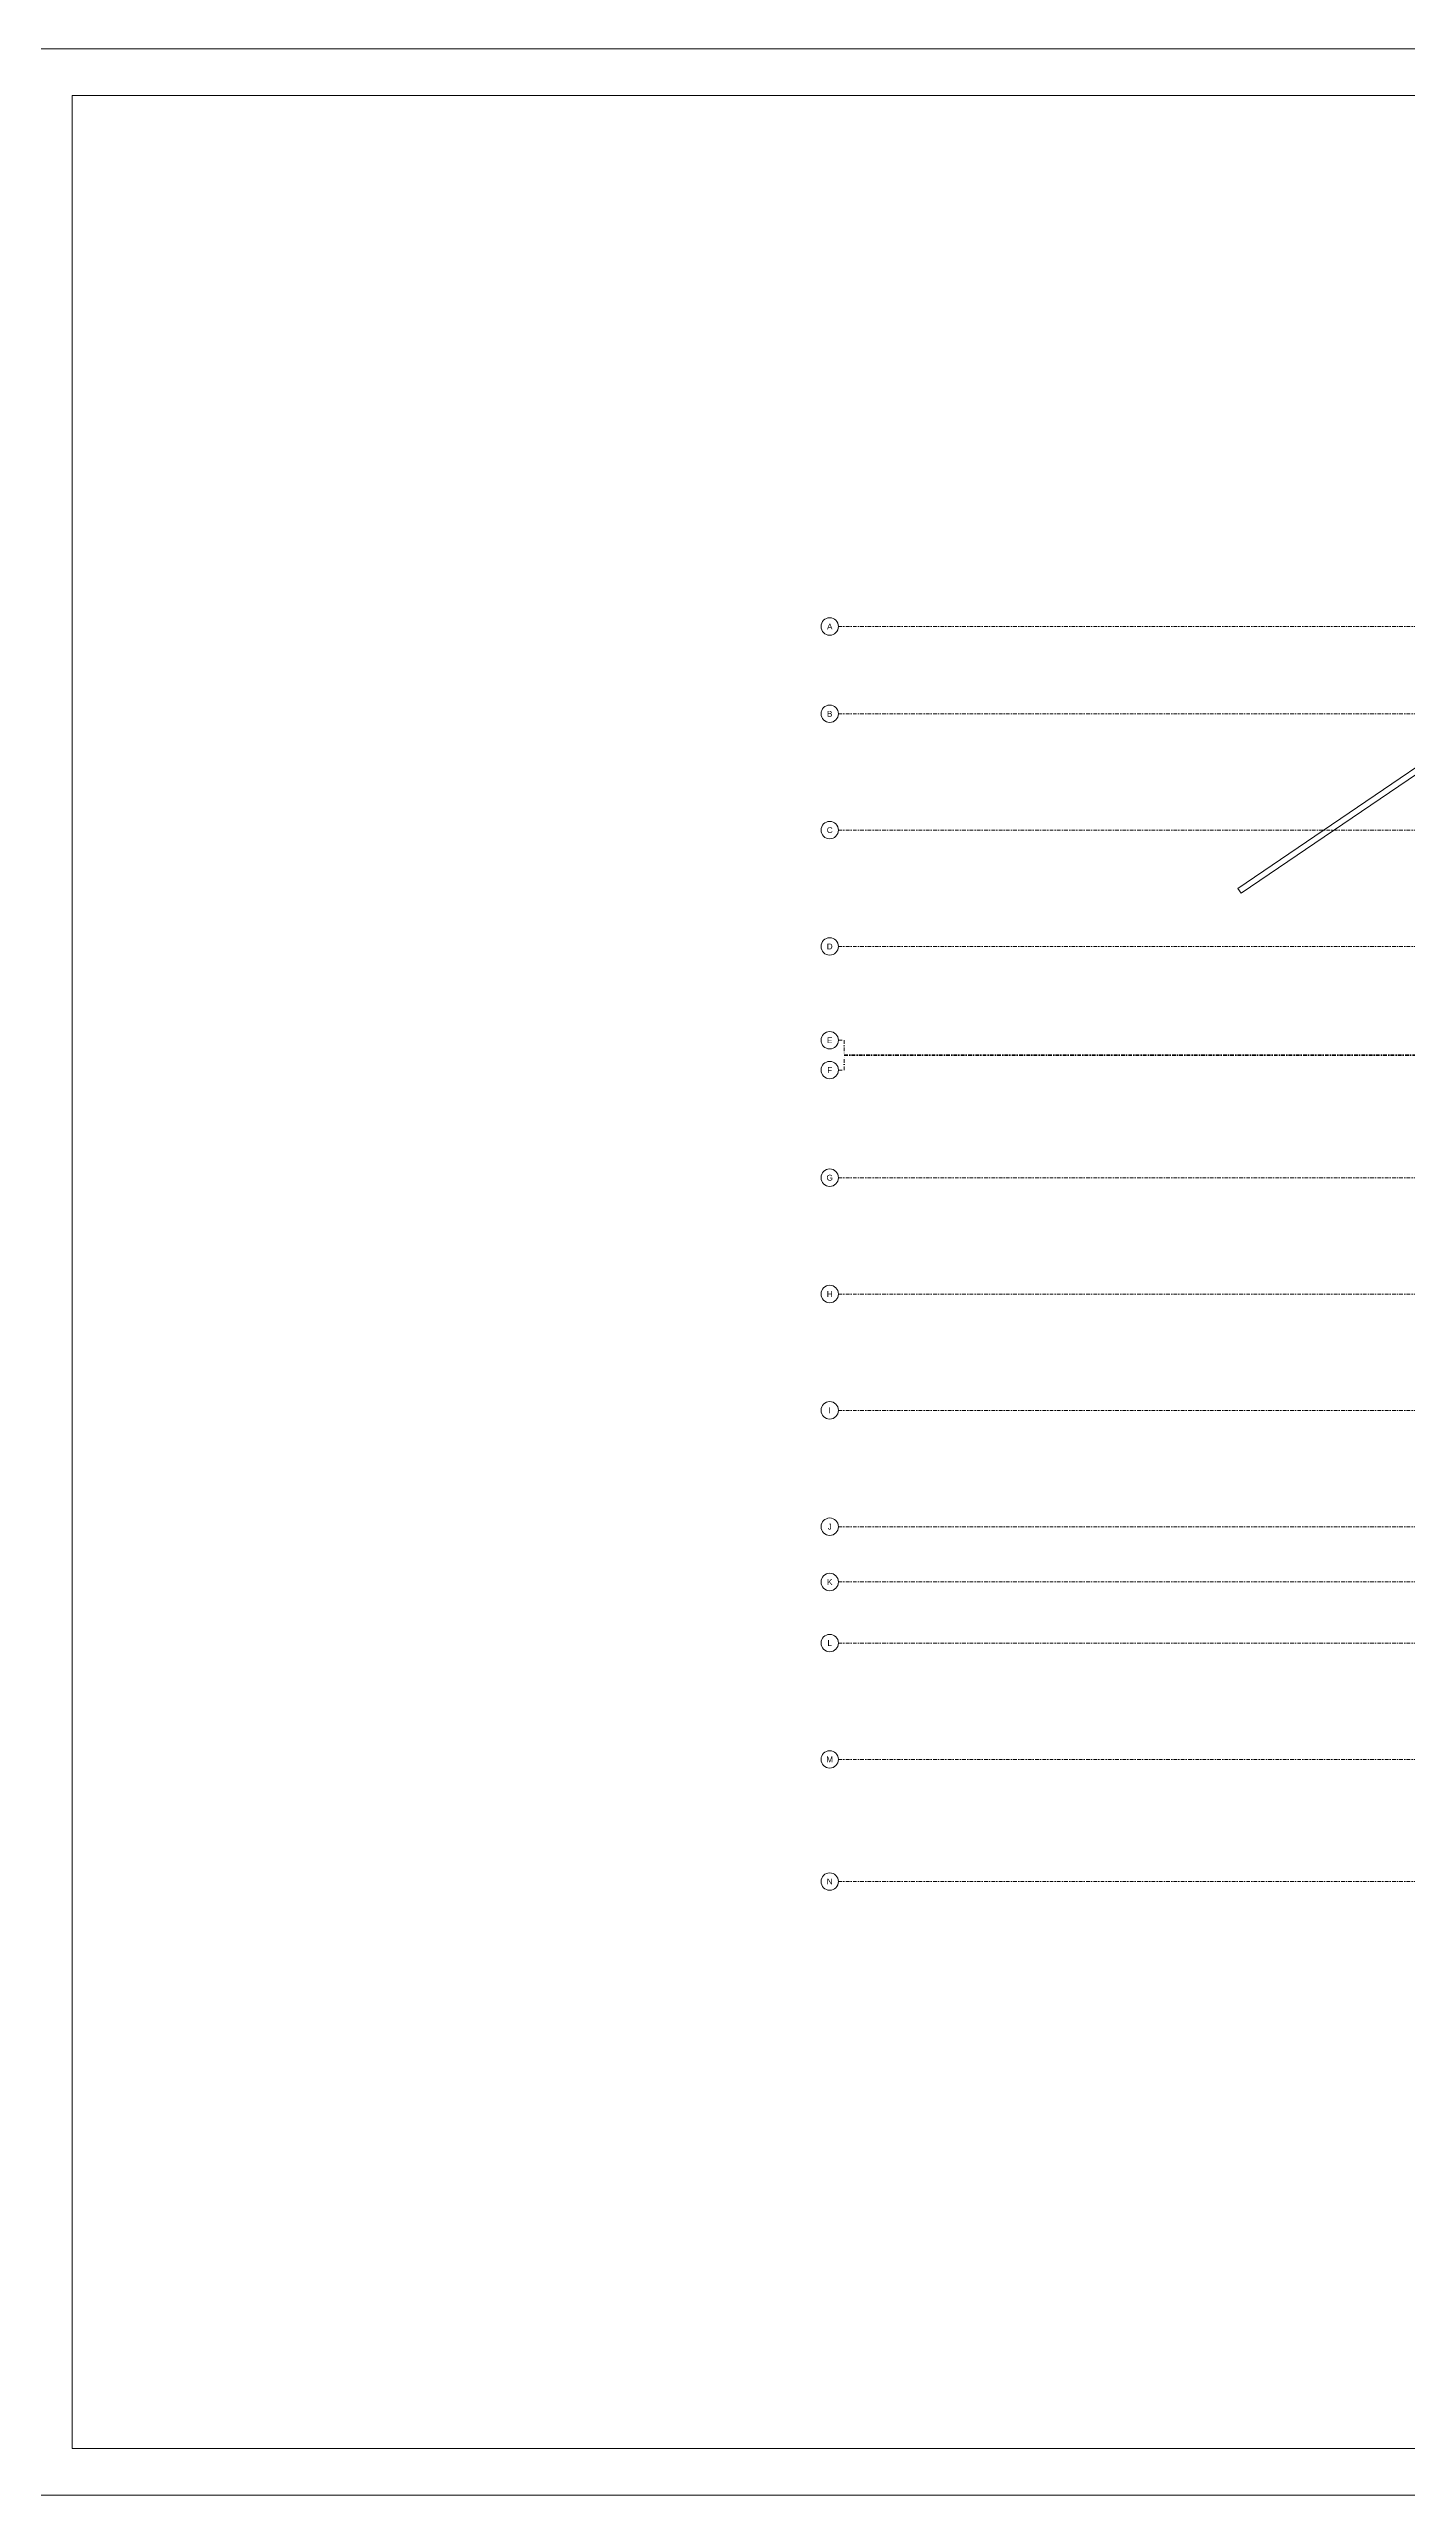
# Model space of a CAD drawing. Header units: metres. Extents: x -13316 to 152404, y -3899 to 30226.
# Drawn here: x 102639 to 111981, y -3899 to 12921 of the extents above; entities that cross this region are included whole.
import ezdxf
from ezdxf.enums import TextEntityAlignment as Align

# ---------------------------------------------------------------- set-up
doc = ezdxf.new("R2010")
doc.units = ezdxf.units.M
doc.header["$LTSCALE"] = 100
doc.header["$MEASUREMENT"] = 0
doc.linetypes.add('DASHDOT2', pattern=[0.5, 0.25, -0.125, 0, -0.125])
doc.layers.get('0').update_dxf_attribs({"color": 9, "lineweight": 9})
for name, color, linetype, lineweight in [('06D', 9, 'Continuous', 9), ('21', 9, 'Continuous', 9), ('24', 9, 'DASHDOT2', 9), ('40A', 9, 'Continuous', 9)]:
    doc.layers.add(name, color=color, linetype=linetype, lineweight=lineweight)
doc.styles.add('Arial', font='arial.ttf', dxfattribs={"height": 2.5})

# ---------------------------------------------------------------- blocks, each defined once
blk = doc.blocks.new('0_aks')
at = {"linetype": 'Continuous'}
blk.add_circle((0, 0), 3, dxfattribs=at)
at = {"style": 'Arial'}
blk.add_attdef('AKS', text='', height=2, dxfattribs=at).set_placement((0, 0), align=Align.MIDDLE_CENTER)
blk = doc.blocks.new('p-akslar_yeni')
at = {"layer": '24'}
for points in [[(2165, 55), (6415, 55)], [(2165, -545), (6415, -545)], [(2165, -1345), (6415, -1345)], [(2165, -2145), (6415, -2145)], [(2165, -2790), (2205, -2790), (2205, -2890), (6415, -2890)], [(2165, -2995), (2205, -2995), (2205, -2895), (6415, -2895)], [(2165, -3735), (6415, -3735)], [(2165, -4535), (6415, -4535)], [(2165, -5335), (6415, -5335)], [(2165, -6135), (6415, -6135)], [(2165, -6515), (6415, -6515)], [(2165, -6935), (6415, -6935)], [(2165, -7735), (6415, -7735)], [(2165, -8575), (6415, -8575)]]:
    blk.add_lwpolyline(points, dxfattribs=at)
at = {"layer": '21', "xscale": 20, "yscale": 20, "zscale": 20}
for p, values in [((2105, 55), {'AKS': 'A'}), ((2105, -545), {'AKS': 'B'}), ((2105, -1345), {'AKS': 'C'}), ((2105, -2145), {'AKS': 'D'}), ((2105, -2790), {'AKS': 'E'}), ((2105, -2995), {'AKS': 'F'}), ((2105, -3735), {'AKS': 'G'}), ((2105, -4535), {'AKS': 'H'}), ((2105, -5335), {'AKS': 'I'}), ((2105, -6135), {'AKS': 'J'}), ((2105, -6515), {'AKS': 'K'}), ((2105, -6935), {'AKS': 'L'}), ((2105, -7735), {'AKS': 'M'}), ((2105, -8575), {'AKS': 'N'})]:
    blk.add_blockref('0_aks', p, dxfattribs=at).add_auto_attribs(values)

msp = doc.modelspace()

# ---------------------------------------------------------------- linework, layer by layer
at = {"layer": '06D'}
msp.add_lwpolyline([(124592.64, 8066.26), (124547.83, 8066.44), (124142.11, 8883.97), (120849.9, 10277.51), (119414.94, 10408.5), (116901.02, 9681.32), (113465.29, 8841.54, 0.07831022), (113194.88, 8714.23), (110840.23, 7116.02), (110817.75, 7149.11), (113172.42, 8747.33, -0.0785338), (113454.95, 8880.19), (116890.71, 9719.98), (119411.07, 10449.02), (120859.75, 10316.77), (124171.37, 8915.02), (124592.64, 8066.26)], format="xyb", dxfattribs=at)
at = {"layer": '40A'}
for points in [[(102479.28, 12921.44), (102479.28, -3898.56), (130459.28, -3898.56), (130459.28, 12921.44)], [(128299.52, -3578.56), (128299.52, 12601.44), (102799.28, 12601.44), (102799.28, -3578.56)]]:
    msp.add_lwpolyline(points, close=True, dxfattribs=at)

# ---------------------------------------------------------------- block references
at = {"layer": '24'}
msp.add_blockref('p-akslar_yeni', (105905, 8895), dxfattribs=at)

doc.saveas('drawing.dxf')
